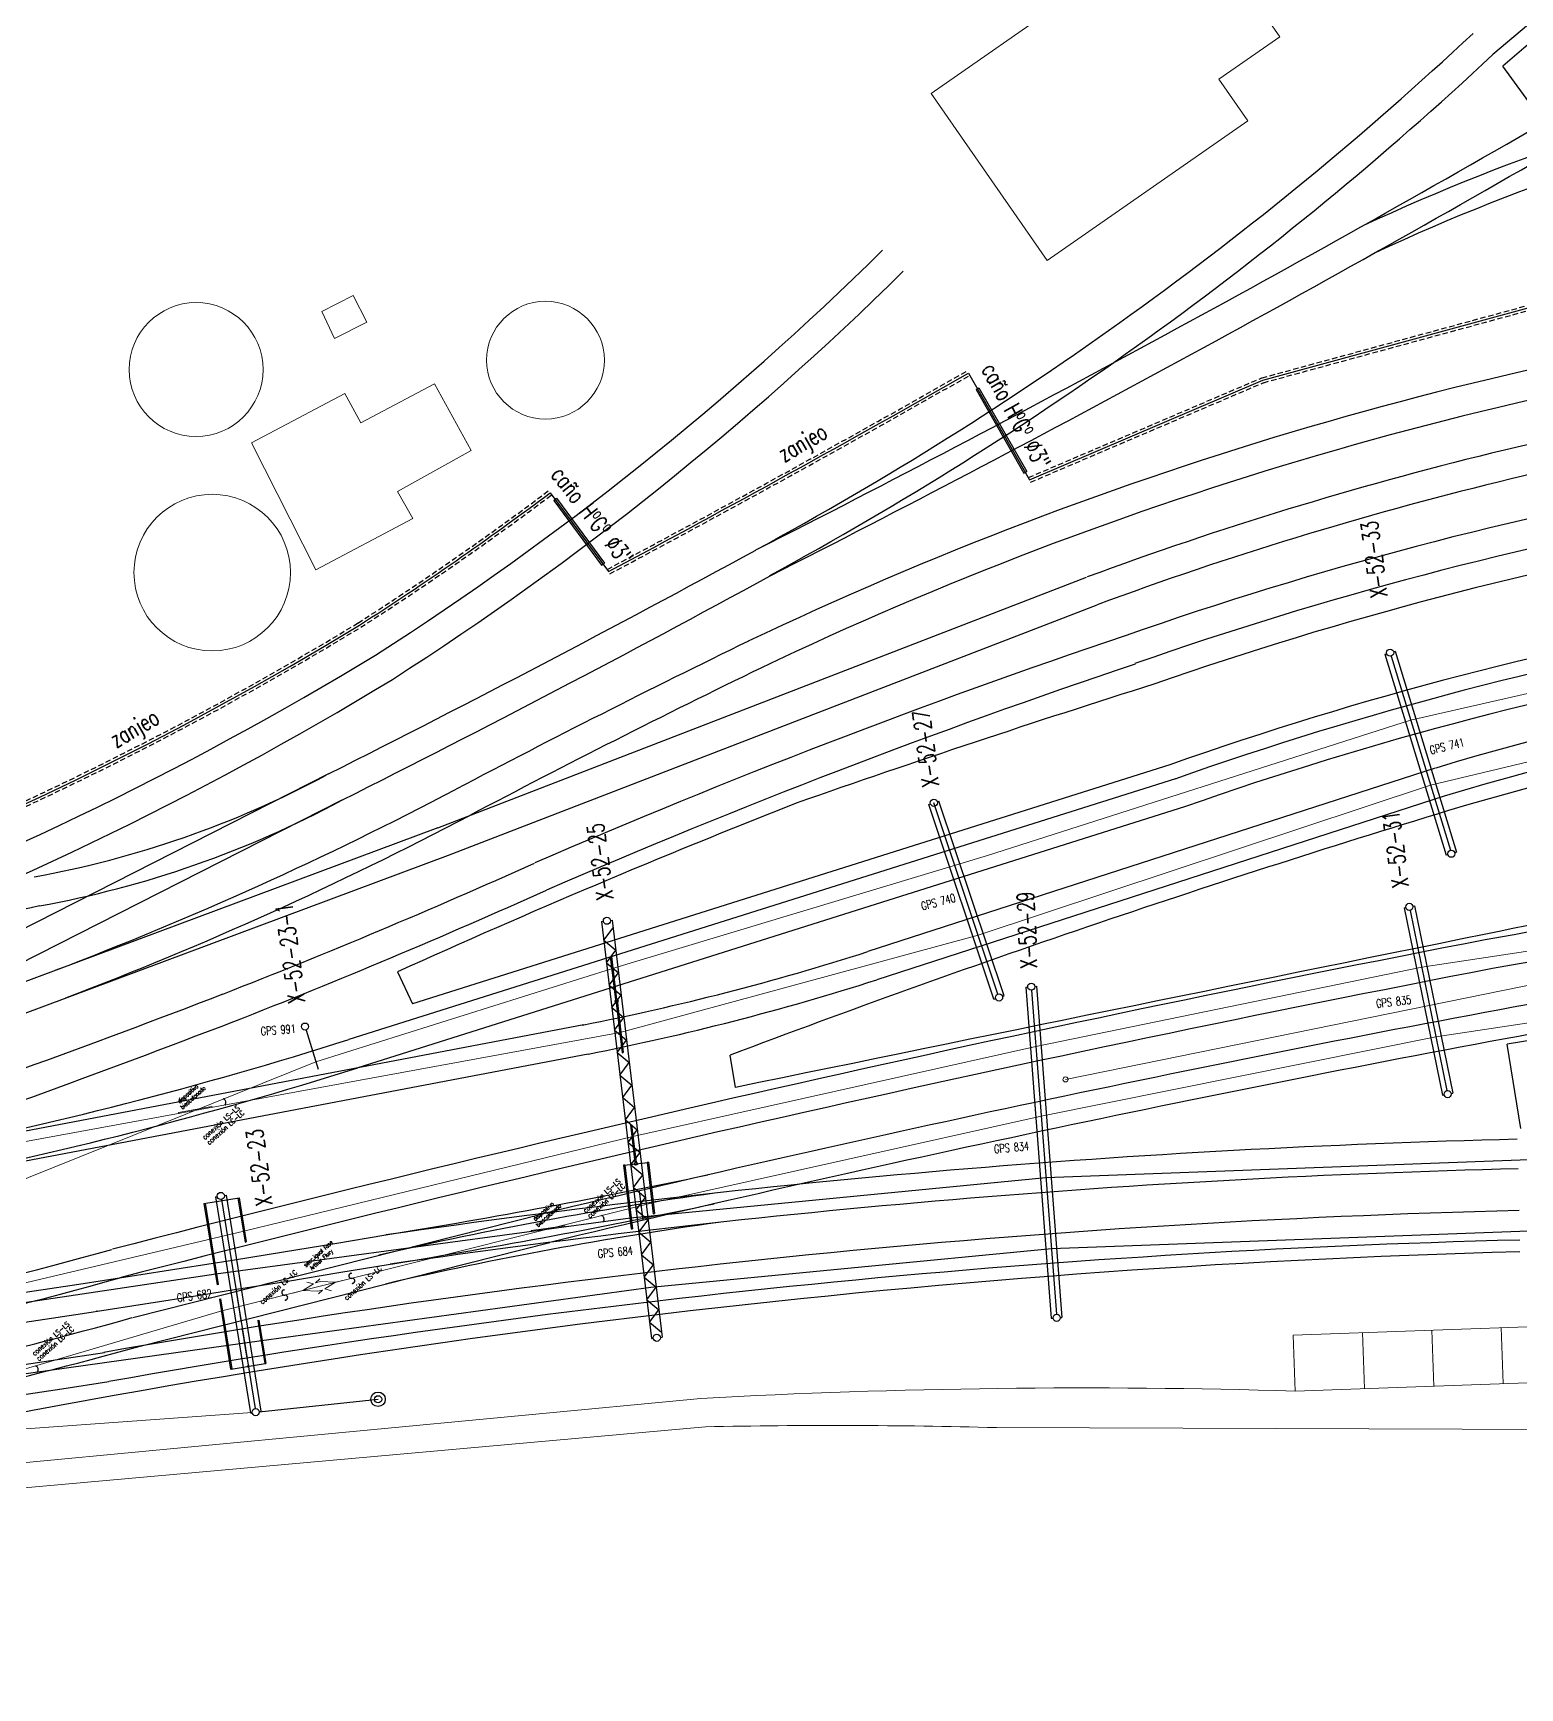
# Model space of a CAD drawing. Header units: millimetres. Extents: x 2669 to 3716, y 1967 to 2664.
# Drawn here: x 3078.9 to 3166.5, y 2180.8 to 2278.2 of the extents above; entities that cross this region are included whole.
import ezdxf

# ---------------------------------------------------------------- set-up
doc = ezdxf.new("R2010")
doc.units = ezdxf.units.MM
doc.linetypes.add('HIDDEN2', pattern=[4.7625, 3.175, -1.5875])
for name, color, linetype, lineweight in [('02 L d C', 7, 'Continuous', 5), ('03 Cerramientos', 7, 'Continuous', 15), ('03 Manzanas', 253, 'Continuous', 15), ('03 Muros', 7, 'Continuous', 13), ('04 Plataformas', 7, 'Continuous', 30), ('cotas LC-LS', 8, 'Continuous', 5)]:
    doc.layers.add(name, color=color, linetype=linetype, lineweight=lineweight)
for name, color, linetype in [('postes catenaria', 4, 'Continuous'), ('seccionador misma fase', 7, 'Continuous'), ('Textos catenaria', 7, 'Continuous'), ('vias LP sin catenarias', 2, 'Continuous'), ('vías', 8, 'Continuous')]:
    doc.layers.add(name, color=color, linetype=linetype)
doc.styles.add('SIMPLEX', font='simplex.shx', dxfattribs={"width": 0.75})
doc.linetypes.add('FENCELINE2', pattern='A,0.25,-0.1,[132,ltypeshp.shx,S=0.1,R=0,X=-0.1,Y=0],-0.1,1', length=1.45)

# ---------------------------------------------------------------- blocks, each defined once
blk = doc.blocks.new('secc Arthur Flury')
at = {"layer": 'seccionador misma fase', "lineweight": 18}
for p, q in [((0, 0), (0.608, 0)), ((0.608, 0), (1.32, 0.22)), ((0.608, 0), (1.452, -0.261)), ((1.32, 0.22), (0.959, 0.42)), ((1.452, 0.261), (1.738, 0.42)), ((1.452, 0.261), (1.748, 0.261)), ((2.592, 0), (1.748, 0.261)), ((2.592, 0), (1.88, -0.22)), ((2.592, 0), (3.2, 0)), ((1.748, -0.261), (1.452, -0.261)), ((1.748, -0.261), (1.462, -0.42)), ((1.88, -0.22), (2.241, -0.42))]:
    blk.add_line(p, q, dxfattribs=at)
blk = doc.blocks.new('biescalonado')
at = {"color": 4}
for p, q in [((0.028, 0.042), (0, 0)), ((1.695, -1.058), (1.668, -1.099))]:
    blk.add_line(p, q, dxfattribs=at)
at = {"color": 4, "const_width": 0.0125}
for points in [[(-0.006, 0, 1), (0.006, 0, 1)], [(1.662, -1.099, 1), (1.674, -1.099, 1)]]:
    blk.add_lwpolyline(points, format="xyb", close=True, dxfattribs=at)
at = {"layer": '02 L d C', "color": 4}
blk.add_line((0.028, 0.042), (1.695, -1.058), dxfattribs=at)

msp = doc.modelspace()

# ---------------------------------------------------------------- linework, layer by layer
for p, q in [((3112.515, 2246.975), (3112.515, 2246.975)), ((3112.965, 2223.847), (3113.037, 2223.855)), ((3113.268, 2221.305), (3112.965, 2223.847)), ((3113.341, 2221.313), (3113.037, 2223.855)), ((3113.29, 2221.126), (3113.641, 2218.187)), ((3113.362, 2221.135), (3113.714, 2218.196)), ((3113.641, 2218.187), (3113.714, 2218.196)), ((3088.491, 2214.845), (3088.5, 2214.796)), ((3114.149, 2213.94), (3114.221, 2213.949)), ((3114.413, 2211.731), (3114.149, 2213.94)), ((3114.485, 2211.739), (3114.221, 2213.949)), ((3113.801, 2211.567), (3113.728, 2211.558)), ((3113.728, 2211.558), (3114.176, 2207.812)), ((3113.765, 2211.563), (3115.155, 2211.729)), ((3113.801, 2211.567), (3114.249, 2207.821)), ((3115.191, 2211.733), (3115.118, 2211.724)), ((3115.118, 2211.724), (3115.48, 2208.703)), ((3115.191, 2211.733), (3115.552, 2208.711)), ((3114.65, 2210.05), (3114.858, 2208.311)), ((3089.008, 2209.307), (3091.084, 2209.642)), ((3089.008, 2209.307), (3089.78, 2204.519)), ((3089.08, 2209.319), (3089.852, 2204.531)), ((3091.012, 2209.63), (3091.432, 2207.029)), ((3091.084, 2209.642), (3091.504, 2207.041)), ((3084.816, 2202.598), (3108.964, 2208.7)), ((3109.273, 2207.856), (3109.279, 2207.807)), ((3115.48, 2208.703), (3115.552, 2208.711)), ((3085.243, 2200.911), (3109.391, 2207.013)), ((3091.432, 2207.029), (3091.504, 2207.041)), ((3114.176, 2207.812), (3114.249, 2207.821)), ((3089.852, 2204.531), (3089.78, 2204.519)), ((3090.907, 2204.137), (3091.185, 2202.413)), ((3089.917, 2203.67), (3089.989, 2203.682)), ((3089.917, 2203.67), (3090.582, 2199.551)), ((3089.989, 2203.682), (3090.654, 2199.562)), ((3092.175, 2202.421), (3092.247, 2202.433)), ((3092.175, 2202.421), (3092.586, 2199.874)), ((3092.247, 2202.433), (3092.658, 2199.886)), ((3091.266, 2201.912), (3091.543, 2200.194)), ((3090.582, 2199.551), (3090.654, 2199.562)), ((3090.618, 2199.556), (3092.622, 2199.88)), ((3092.586, 2199.874), (3092.658, 2199.886))]:
    msp.add_line(p, q)
at = {"color": 4}
for p, q in [((3158.585, 2241.661), (3158.686, 2241.691)), ((3158.585, 2241.661), (3162.195, 2229.818)), ((3158.948, 2241.552), (3162.435, 2230.111)), ((3159.088, 2241.814), (3159.188, 2241.845)), ((3159.188, 2241.845), (3162.797, 2230.001)), ((3131.71, 2232.811), (3131.81, 2232.845)), ((3135.551, 2221.342), (3131.71, 2232.811)), ((3135.783, 2221.641), (3132.009, 2232.911)), ((3132.208, 2232.978), (3132.308, 2233.011)), ((3136.148, 2221.542), (3132.308, 2233.011)), ((3162.295, 2229.848), (3162.195, 2229.818)), ((3162.797, 2230.001), (3162.697, 2229.971)), ((3159.713, 2226.716), (3159.816, 2226.737)), ((3159.713, 2226.716), (3161.971, 2215.686)), ((3160.064, 2226.573), (3162.238, 2215.955)), ((3160.227, 2226.821), (3160.33, 2226.842)), ((3160.33, 2226.842), (3162.588, 2215.812)), ((3112.436, 2225.924), (3112.54, 2225.936)), ((3112.436, 2225.924), (3115.372, 2201.359)), ((3112.569, 2224.813), (3113.115, 2225.549)), ((3112.957, 2225.986), (3113.061, 2225.999)), ((3113.061, 2225.999), (3115.997, 2201.434)), ((3112.569, 2224.813), (3113.273, 2224.226)), ((3112.727, 2223.489), (3113.273, 2224.226)), ((3112.727, 2223.489), (3113.431, 2222.902)), ((3112.885, 2222.166), (3113.431, 2222.902)), ((3112.885, 2222.166), (3113.59, 2221.579)), ((3113.043, 2220.842), (3113.59, 2221.579)), ((3136.048, 2221.509), (3136.148, 2221.542)), ((3137.432, 2222.053), (3137.536, 2222.061)), ((3137.432, 2222.053), (3138.928, 2202.547)), ((3137.762, 2221.867), (3139.226, 2202.781)), ((3137.955, 2222.093), (3138.06, 2222.101)), ((3138.06, 2222.101), (3139.556, 2202.595)), ((3113.043, 2220.842), (3113.748, 2220.255)), ((3135.551, 2221.342), (3135.65, 2221.375)), ((3113.201, 2219.519), (3113.748, 2220.255)), ((3095.024, 2219.526), (3095.73, 2217.221)), ((3113.201, 2219.519), (3113.906, 2218.932)), ((3113.36, 2218.195), (3113.906, 2218.932)), ((3113.36, 2218.195), (3114.064, 2217.608)), ((3113.518, 2216.872), (3114.064, 2217.608)), ((3113.518, 2216.872), (3114.222, 2216.285)), ((3113.676, 2215.548), (3114.222, 2216.285)), ((3161.971, 2215.686), (3162.074, 2215.707)), ((3162.486, 2215.791), (3162.588, 2215.812)), ((3113.676, 2215.548), (3114.381, 2214.962)), ((3113.834, 2214.225), (3114.381, 2214.962)), ((3113.834, 2214.225), (3114.539, 2213.638)), ((3113.992, 2212.902), (3114.539, 2213.638)), ((3113.992, 2212.902), (3114.697, 2212.315)), ((3114.151, 2211.578), (3114.697, 2212.315)), ((3114.151, 2211.578), (3114.855, 2210.991)), ((3114.309, 2210.255), (3114.855, 2210.991)), ((3090.209, 2209.784), (3090.312, 2209.801)), ((3090.312, 2209.801), (3092.367, 2197.066)), ((3114.309, 2210.255), (3115.013, 2209.668)), ((3089.69, 2209.701), (3089.794, 2209.718)), ((3089.69, 2209.701), (3091.745, 2196.966)), ((3090.035, 2209.544), (3092.023, 2197.223)), ((3114.467, 2208.931), (3115.013, 2209.668)), ((3114.467, 2208.931), (3115.172, 2208.344)), ((3114.625, 2207.608), (3115.172, 2208.344)), ((3114.625, 2207.608), (3115.33, 2207.021)), ((3114.783, 2206.284), (3115.33, 2207.021)), ((3114.783, 2206.284), (3115.488, 2205.697)), ((3114.941, 2204.961), (3115.488, 2205.697)), ((3114.941, 2204.961), (3115.646, 2204.374)), ((3115.1, 2203.638), (3115.646, 2204.374)), ((3115.1, 2203.638), (3115.804, 2203.051)), ((3115.258, 2202.314), (3115.804, 2203.051)), ((3115.258, 2202.314), (3115.962, 2201.727)), ((3138.928, 2202.547), (3139.033, 2202.555)), ((3139.452, 2202.587), (3139.556, 2202.595)), ((3115.372, 2201.359), (3115.476, 2201.372)), ((3115.893, 2201.422), (3115.997, 2201.434)), ((3091.745, 2196.966), (3091.849, 2196.983)), ((3092.264, 2197.049), (3092.367, 2197.066))]:
    msp.add_line(p, q, dxfattribs=at)
at = {"color": 1}
for p, q in [((3138.608, 2210.837), (3175.226, 2212.203)), ((3114.135, 2208.462), (3138.608, 2210.837)), ((3089.713, 2205.167), (3114.135, 2208.462)), ((3138.929, 2206.649), (3175.225, 2208.003)), ((3115.327, 2204.385), (3138.929, 2206.649)), ((3041.326, 2197.91), (3089.713, 2205.167)), ((3092.402, 2201.242), (3115.327, 2204.385)), ((3041.101, 2194.06), (3092.402, 2201.242))]:
    msp.add_line(p, q, dxfattribs=at)
at = {"const_width": 0.05}
for points in [[(3113.065, 2223.139, 1), (3113.103, 2223.172, 1)], [(3113.516, 2219.366, 1), (3113.554, 2219.4, 1)], [(3090.152, 2215.464, 1), (3090.202, 2215.471, 1)], [(3090.237, 2215.12, 1), (3090.287, 2215.127, 1)], [(3114.249, 2213.233, 1), (3114.287, 2213.266, 1)], [(3115.42, 2209.336, 1), (3115.457, 2209.369, 1)], [(3112.433, 2208.588, 1), (3112.482, 2208.595, 1)], [(3112.518, 2208.244, 1), (3112.567, 2208.251, 1)], [(3114.117, 2208.445, 1), (3114.154, 2208.479, 1)], [(3091.345, 2207.66, 1), (3091.383, 2207.693, 1)], [(3089.694, 2205.15, 1), (3089.732, 2205.183, 1)], [(3097.649, 2205.193, 1), (3097.698, 2205.201, 1)], [(3093.696, 2204.209, 1), (3093.745, 2204.217, 1)], [(3097.742, 2204.594, 1), (3097.792, 2204.602, 1)], [(3090.046, 2202.968, 1), (3090.084, 2203.002, 1)], [(3093.789, 2203.61, 1), (3093.839, 2203.618, 1)], [(3092.384, 2201.226, 1), (3092.421, 2201.259, 1)], [(3079.097, 2199.73, 1), (3079.146, 2199.736, 1)], [(3079.182, 2199.386, 1), (3079.232, 2199.393, 1)]]:
    msp.add_lwpolyline(points, format="xyb", close=True, dxfattribs=at)
at = {"color": 4}
for centre in [(3158.887, 2241.753), (3132.009, 2232.911), (3162.496, 2229.91), (3160.022, 2226.779), (3112.749, 2225.961), (3135.849, 2221.442), (3137.746, 2222.077), (3094.963, 2219.727), (3162.28, 2215.749), (3090.001, 2209.751), (3139.242, 2202.571), (3115.685, 2201.397), (3092.056, 2197.016)]:
    msp.add_circle(centre, 0.21, dxfattribs=at)
for centre, radius in [((3113.315, 2221.22), 0.09), ((3114.46, 2211.646), 0.09), ((3091.62, 2199.718), 0.045), ((3099.267, 2197.772), 0.425), ((3099.267, 2197.772), 0.212)]:
    msp.add_circle(centre, radius)
for centre, radius, start, end in [((3090.055, 2215.255), 0.245, 327.60466, 60.25381), ((3112.336, 2208.379), 0.245, 327.60466, 60.25381), ((3097.697, 2205.047), 0.152, 98.87305, 278.87305), ((3093.744, 2204.063), 0.152, 98.87305, 278.87305), ((3097.744, 2204.748), 0.152, 278.87305, 98.87305), ((3093.791, 2203.763), 0.152, 278.87305, 98.87305), ((3026.22, 2409.646), 215.18, 279.46802, 285.78906), ((3026.22, 2409.646), 216.92, 279.46802, 285.78906), ((3079, 2199.52), 0.245, 327.60466, 60.25381)]:
    msp.add_arc(centre, radius, start, end)
at = {"color": 3}
for radius in [416.565, 418.305]:
    msp.add_arc((3032.887, 2618.622), radius, 279.23413, 281.88797, dxfattribs=at)
at = {"color": 11}
for radius in [226.205, 224.465]:
    msp.add_arc((3150.252, 1985.866), radius, 97.9204, 103.01645, dxfattribs=at)
at = {"layer": '02 L d C', "color": 25}
for points in [[(3375.747, 2245.035), (3220.85, 2245.581), (3200.644, 2244.952), (3180.185, 2242.348), (3160.097, 2237.782), (3135.16, 2229.798), (3113.084, 2223.156), (3113.084, 2223.156), (3095.598, 2217.652), (3074.025, 2208.972)], [(3375.747, 2240.835), (3220.849, 2241.381), (3200.825, 2240.76), (3180.826, 2238.618), (3161.263, 2233.955), (3134.618, 2225.119), (3113.535, 2219.383), (3073.441, 2212.036), (3040.412, 2205.247), (2994.348, 2196.894), (2945.268, 2187.132), (2909.967, 2180.772)], [(3364.644, 2229.198), (3220.81, 2229.531), (3190.645, 2227.745), (3160.75, 2223.219), (3138.016, 2218.56), (3114.268, 2213.25), (3091.364, 2207.676), (3042.261, 2196.074), (2995.319, 2184.982)], [(3364.624, 2224.998), (3220.79, 2225.331), (3191.042, 2223.564), (3161.588, 2219.126), (3138.331, 2214.447), (3115.439, 2209.352), (3090.065, 2202.985), (3053.138, 2192.081)], [(3091.847, 2197.001), (3042.588, 2193.446), (2995.27, 2194.197), (2961.547, 2197.976)]]:
    msp.add_lwpolyline(points, dxfattribs=at)
at = {"layer": '03 Cerramientos', "linetype": 'FENCELINE2', "ltscale": 3}
msp.add_line((3139.766, 2216.614), (3167.849, 2222.331), dxfattribs=at)
at = {"layer": '03 Cerramientos'}
msp.add_line((3118.287, 2197.822), (2946.249, 2181.485), dxfattribs=at)
for centre, radius, start, end in [((3139.766, 2216.614), 0.15, 0.06099, 180.06099), ((3139.766, 2216.614), 0.15, 180.06099, 0.06099), ((3140.961, 1784.97), 413.474, 88.29092, 93.14348)]:
    msp.add_arc(centre, radius, start, end, dxfattribs=at)
at = {"layer": '03 Manzanas'}
for p, q in [((3118.552, 2196.153), (2950.793, 2181.118)), ((3443.117, 2195.118), (3135.699, 2196.103))]:
    msp.add_line(p, q, dxfattribs=at)
msp.add_arc((3126.082, 1836.535), 359.697, 88.46799, 91.19961, dxfattribs=at)
at = {"layer": '03 Muros'}
for p, q in [((3145.312, 2284.061), (3131.841, 2274.691)), ((3152.393, 2278.027), (3148.128, 2284.158)), ((3152.393, 2278.027), (3148.803, 2275.53)), ((3148.803, 2275.53), (3150.501, 2273.087)), ((3131.841, 2274.691), (3138.677, 2264.863)), ((3138.677, 2264.863), (3150.501, 2273.087)), ((3097.808, 2262.784), (3095.947, 2261.852)), ((3098.613, 2261.219), (3097.808, 2262.784)), ((3095.947, 2261.852), (3096.694, 2260.254)), ((3096.694, 2260.254), (3098.613, 2261.219)), ((3098.252, 2255.288), (3102.587, 2257.595)), ((3102.587, 2257.595), (3104.755, 2253.653)), ((3091.816, 2254.112), (3097.299, 2257.027)), ((3097.299, 2257.027), (3098.252, 2255.288)), ((3095.593, 2246.638), (3091.816, 2254.112)), ((3104.755, 2253.653), (3100.404, 2251.24)), ((3100.404, 2251.24), (3101.306, 2249.664)), ((3101.306, 2249.664), (3095.593, 2246.638)), ((3153.175, 2201.558), (3177.674, 2202.429)), ((3165.425, 2201.994), (3165.542, 2198.696)), ((3153.175, 2201.558), (3153.293, 2198.26)), ((3157.258, 2201.703), (3157.376, 2198.405)), ((3161.342, 2201.849), (3161.459, 2198.551)), ((3153.293, 2198.26), (3175.683, 2199.057))]:
    msp.add_line(p, q, dxfattribs=at)
for centre, radius in [((3109.127, 2258.982), 3.469), ((3088.548, 2258.429), 3.943), ((3089.495, 2246.47), 4.611)]:
    msp.add_circle(centre, radius, dxfattribs=at)
at = {"layer": '04 Plataformas'}
for p, q in [((3167.438, 2273.68), (3165.528, 2276.297)), ((3145.901, 2235.144), (3101.29, 2221.064)), ((3100.403, 2222.953), (3101.29, 2221.064)), ((3166.578, 2213.733), (3165.788, 2218.701)), ((3120.326, 2216.142), (3120.013, 2218.051))]:
    msp.add_line(p, q, dxfattribs=at)
for centre, radius, start, end in [((3270.643, 2154.646), 160.774, 94.08111, 130.82908), ((3217.462, 2032.303), 219.885, 90.9885, 109.23559), ((3217.242, 2032.864), 214.491, 90.29512, 109.42719), ((3360.305, 1557.405), 715.656, 107.506968, 109.288555), ((3207.635, 2082.765), 156.387, 92.26803, 106.83939), ((3315.581, 1746.758), 522.554, 111.51867, 114.31671), ((3359.797, 1582.502), 679.279, 106.899776, 110.670791), ((3223.596, 1946.235), 285.121, 91.49772, 101.95758), ((6097.11, -12245.513), 14764.847, 101.4562479, 101.6312949), ((3226.159, 1839.404), 384.071, 91.44848, 99.04369), ((3181.72, 1648.926), 557.744, 91.56026, 102.3026)]:
    msp.add_arc(centre, radius, start, end, dxfattribs=at)
at = {"layer": 'postes catenaria', "color": 7}
msp.add_line((3092.265, 2197.038), (3099.267, 2197.772), dxfattribs=at)
at = {"layer": 'vias LP sin catenarias', "color": 5, "linetype": 'HIDDEN2', "ltscale": 0.1}
for p, q in [((3151.34, 2257.944), (3186.36, 2267.486)), ((3151.419, 2257.655), (3186.439, 2267.197)), ((3137.588, 2252.071), (3151.32, 2257.937)), ((3137.706, 2251.795), (3151.438, 2257.661))]:
    msp.add_line(p, q, dxfattribs=at)
at = {"layer": 'vias LP sin catenarias', "color": 4}
for p, q in [((3134.492, 2257.248), (3134.665, 2257.347)), ((3134.492, 2257.248), (3137.307, 2252.327)), ((3134.665, 2257.347), (3137.48, 2252.426)), ((3137.307, 2252.327), (3137.48, 2252.426)), ((3109.615, 2250.725), (3109.776, 2250.844)), ((3109.776, 2250.844), (3112.596, 2247.034)), ((3109.615, 2250.725), (3112.435, 2246.915)), ((3112.435, 2246.915), (3112.596, 2247.034))]:
    msp.add_line(p, q, dxfattribs=at)
at = {"layer": 'vias LP sin catenarias'}
for p, q in [((3102.794, 2231.442), (3140.994, 2246.193)), ((3103.421, 2229.818), (3141.62, 2244.57)), ((3096.348, 2234.615), (3068.791, 2220.623)), ((3097.136, 2233.064), (3069.579, 2219.071)), ((3039.716, 2207.95), (3102.814, 2231.449)), ((3040.324, 2206.319), (3103.421, 2229.818))]:
    msp.add_line(p, q, dxfattribs=at)
at = {"layer": 'vias LP sin catenarias', "color": 6}
msp.add_lwpolyline([(2818.341, 2192.524), (2819.51, 2192.456), (2829.177, 2194.84), (2852.322, 2194.865), (2875.468, 2194.889, 0.104281), (2939.879, 2217.126), (2942.636, 2219.05), (2946.326, 2213.761), (2952.919, 2218.393, 0.190518), (3098.164, 2243.372, 0.018707), (3109.406, 2251.176), (3112.845, 2246.529, 0.00727), (3134.048, 2258.225), (3137.647, 2251.933), (3151.379, 2257.799), (3186.399, 2267.341), (3187.875, 2267.459)], format="xyb", dxfattribs=at)
at = {"layer": 'vias LP sin catenarias'}
for centre, radius, start, end in [((3270.643, 2154.646), 161.674, 94.28199, 130.82908), ((3153.467, 1859.309), 431.931, 95.55757, 115.06812), ((3153.467, 1859.309), 430.191, 95.55757, 115.06812), ((3023.817, 2428.021), 205.003, 298.46575, 313.05559), ((3023.817, 2428.021), 206.711, 298.46575, 313.05559), ((3210.473, 2152.651), 126.018, 101.36967, 114.96919), ((3210.473, 2152.651), 124.278, 101.36967, 114.96919), ((2678.461, 3120.321), 978.568, 296.924251, 300.010467), ((2678.461, 3120.321), 980.308, 296.924251, 300.010467), ((3000.529, 2395.729), 182.955, 302.62656, 314.59819), ((3000.529, 2395.729), 184.695, 302.62656, 314.59819), ((3216.517, 2042.009), 221.98, 97.1665, 115.46393), ((3216.517, 2042.009), 220.24, 97.1665, 115.45691), ((3216.517, 2042.009), 217.704, 97.1665, 110.28392), ((3216.517, 2042.009), 215.964, 97.1665, 110.29186), ((3217.586, 2031.139), 224.275, 91.03493, 109.34874), ((3217.586, 2031.139), 222.535, 91.03493, 109.34874), ((2721.272, 2981.452), 835.732, 296.667188, 298.615187), ((2721.272, 2981.452), 837.472, 296.667188, 298.615187), ((3381.909, 1706.059), 596.424, 115.932021, 117.787118), ((3284.032, 1825), 440.821, 108.62026, 113.46521), ((2993.954, 2414.557), 202.409, 278.68845, 301.33117), ((3282.226, 1828.733), 434.938, 108.55006, 113.44276), ((2993.954, 2414.557), 204.149, 278.68845, 301.33117), ((3381.909, 1706.059), 594.684, 115.932021, 117.787118), ((3068.607, 2286.154), 58.534, 280.22412, 298.13267), ((3003.908, 2423.614), 214.606, 290.83725, 297.75984), ((3068.641, 2286.013), 60.13, 280.22331, 298.28681), ((3003.908, 2423.614), 216.346, 290.83725, 297.75984), ((2947.765, 2586.119), 391.29, 291.33534, 294.25049), ((2947.765, 2586.119), 393.03, 291.33534, 294.25049), ((3124.601, 2024.573), 207.273, 102.62011, 107.05532), ((2857.771, 2825.626), 647.134, 288.799441, 291.042881), ((2857.771, 2825.626), 648.874, 288.799441, 291.042881)]:
    msp.add_arc(centre, radius, start, end, dxfattribs=at)
at = {"layer": 'vias LP sin catenarias', "color": 5, "linetype": 'HIDDEN2', "ltscale": 0.1}
for centre, radius, start, end in [((2721.272, 2981.452), 832.582, 298.049094, 299.715243), ((2721.272, 2981.452), 832.882, 298.049094, 299.715243), ((2999.521, 2397.457), 182.805, 302.62656, 306.91336), ((2999.521, 2397.457), 183.105, 302.62656, 306.91336), ((2993.954, 2414.557), 200.259, 258.18467, 301.33117), ((2993.954, 2414.557), 200.559, 258.20326, 301.33117)]:
    msp.add_arc(centre, radius, start, end, dxfattribs=at)
at = {"layer": 'vías'}
for p, q in [((3146.25, 2234.327), (3097.543, 2218.958)), ((3161.541, 2234.949), (3128.116, 2224.142)), ((3162.076, 2233.293), (3128.651, 2222.486)), ((3146.774, 2232.668), (3098.066, 2217.299)), ((3111.39, 2219.832), (2944.364, 2188.073)), ((3111.647, 2218.11), (2944.689, 2186.364))]:
    msp.add_line(p, q, dxfattribs=at)
for centre, radius, start, end in [((3217.242, 2032.864), 213.606, 90.29512, 109.42719), ((3217.242, 2032.864), 211.866, 90.29512, 109.42719), ((3207.635, 2082.765), 159.012, 92.26803, 106.83939), ((3207.635, 2082.765), 157.272, 92.26803, 106.83939), ((3228.141, 1877.508), 353.109, 91.96209, 100.36688), ((3228.141, 1877.508), 351.369, 91.96209, 100.36688), ((3228.141, 1877.508), 348.909, 91.96209, 100.36688), ((3416.058, 919.436), 1329.415, 100.903904, 104.481234), ((3228.141, 1877.508), 347.169, 91.96209, 100.36688), ((3082.241, 2367.604), 150.619, 281.12847, 287.7348), ((3416.058, 919.436), 1327.675, 100.903904, 104.481234), ((3082.241, 2367.604), 152.359, 281.12847, 287.7348), ((3371.982, 1113.095), 1126.734, 100.567335, 103.498243), ((3022.553, 2456.233), 248.842, 281.24113, 287.53877), ((3371.982, 1113.095), 1124.994, 100.567335, 103.498243), ((3022.553, 2456.233), 250.582, 281.24113, 287.53877), ((3180.541, 1648.717), 564.552, 91.43743, 98.22941), ((3180.541, 1648.717), 562.812, 91.43743, 98.22941), ((3180.541, 1648.717), 560.352, 91.43743, 100.0139), ((2874.468, 3555.478), 1366.714, 271.292817, 279.486874), ((3180.541, 1648.717), 558.612, 91.43743, 100.0139), ((3030.34, 2393.573), 194.401, 277.39473, 285.89446), ((2874.468, 3555.478), 1368.454, 271.292817, 279.485276), ((3030.34, 2393.573), 196.141, 277.39473, 285.89446), ((3180.541, 1648.717), 562.812, 100.00919, 100.0139), ((2874.468, 3555.478), 1370.914, 271.292817, 278.755248), ((2874.468, 3555.478), 1372.654, 271.292817, 278.755248)]:
    msp.add_arc(centre, radius, start, end, dxfattribs=at)

# ---------------------------------------------------------------- block references
for p, rotation in [((3087.518, 2214.616), 43.77415294828285), ((3108.289, 2207.673), 41.07563411013069)]:
    msp.add_blockref('biescalonado', p, dxfattribs=dict(rotation=rotation))
at = {"layer": 'cotas LC-LS', "rotation": 14.08749805157491}
msp.add_blockref('secc Arthur Flury', (3094.243, 2204.033), dxfattribs=at)

# ---------------------------------------------------------------- texts
at = {"layer": 'Textos catenaria', "style": 'SIMPLEX', "width": 0.7}
for s, height, rotation, p in [('caño HºGº Ø3"', 1, 298.81427, (3134.782, 2258.458)), ('zanjeo', 1, 30.08758, (3123.184, 2252.935)), ('caño HºGº Ø3"', 1, 307.70968, (3109.398, 2252.224)), ('X-52-33', 1, 97.53907, (3158.743, 2245.041)), ('zanjeo', 1, 30.08758, (3083.83, 2236.105)), ('X-52-27', 1, 97.53907, (3132.328, 2233.9)), ('GPS 741', 0.5, 14.00774, (3161.295, 2235.753)), ('X-52-31', 1, 97.53907, (3160.003, 2227.959)), ('X-52-25', 1, 97.53907, (3113.146, 2227.231)), ('GPS 740', 0.5, 14.68935, (3131.329, 2226.566)), ('X-52-29', 1, 92.7528, (3138.108, 2223.15)), ('X-52-23-1', 1, 97.53907, (3094.979, 2221.157)), ('GPS 835', 0.5, 6.90186, (3158.095, 2220.823)), ('GPS 991', 0.5, 4.59308, (3092.37, 2219.2)), ('dispositivo', 0.25, 41.54659, (3087.585, 2215.187)), ('biescalonado', 0.25, 41.54659, (3087.752, 2214.839)), ('conexión LS-LS', 0.3, 41.54659, (3089.066, 2213.043)), ('conexión LC-LC', 0.3, 41.54659, (3089.321, 2212.734)), ('X-52-23', 1, 97.53907, (3093.064, 2209.222)), ('GPS 834', 0.5, 5.37697, (3135.577, 2212.259)), ('conexión LS-LS', 0.3, 41.54659, (3111.495, 2208.724)), ('conexión LC-LC', 0.3, 41.54659, (3111.75, 2208.415)), ('dispositivo', 0.25, 41.54659, (3108.531, 2208.263)), ('biescalonado', 0.25, 41.54659, (3108.701, 2207.905)), ('secc.igual fase', 0.25, 41.54659, (3095.012, 2205.541)), ('Arthur Flury', 0.25, 41.54659, (3095.367, 2205.346)), ('GPS 684', 0.5, 5.39252, (3112.232, 2206.094)), ('conexión LS-LC', 0.3, 41.54659, (3092.451, 2203.35)), ('conexión LS-LC', 0.3, 41.54659, (3097.423, 2203.584)), ('GPS 682', 0.5, 7.7892, (3087.455, 2203.492)), ('conexión LS-LS', 0.3, 41.54659, (3079.034, 2200.31)), ('conexión LC-LC', 0.3, 41.54659, (3079.289, 2200.001))]:
    msp.add_text(s, height=height, rotation=rotation, dxfattribs=at).set_placement(p)

doc.saveas('drawing.dxf')
